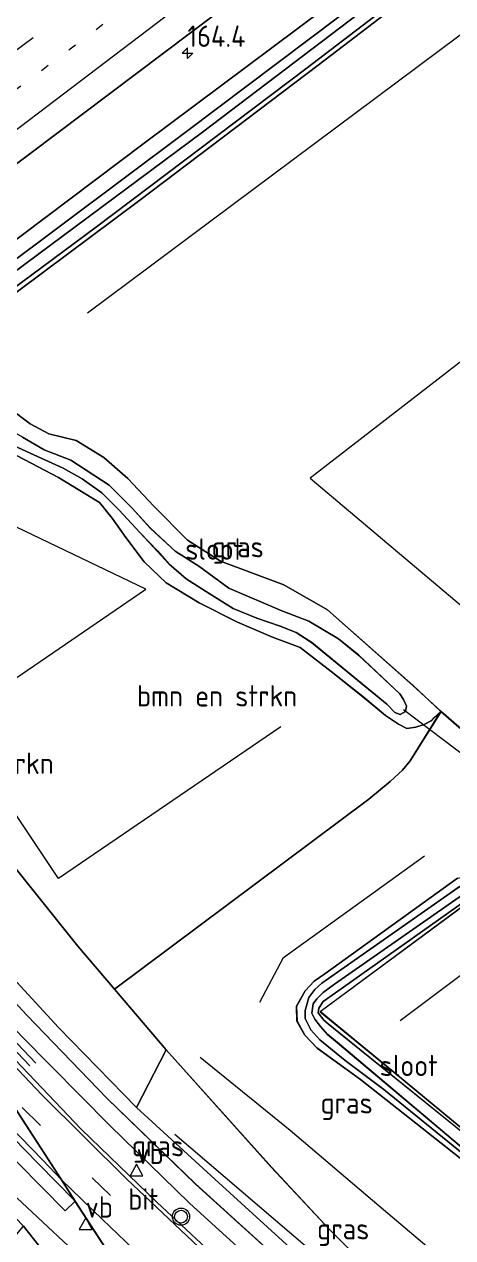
# Model space of a CAD drawing. Extents: x 253736 to 255979, y 477184 to 479215.
# Drawn here: x 255252.1 to 255302.2, y 478150.2 to 478292.1 of the extents above; entities that cross this region are included whole.
import ezdxf
from ezdxf.enums import TextEntityAlignment as Align

# ---------------------------------------------------------------- set-up
doc = ezdxf.new("R2010")
doc.units = 0
doc.linetypes.add('13strp', pattern=[4, 1, -3])
doc.linetypes.add('39strp', pattern=[12, 3, -9])
for name, color, linetype, lineweight in [('af-bs-doorgang', 8, 'Continuous', 18), ('af-bs-rasterhekwerk', 8, 'hekwerk', 18), ('as-bs-kilometr', 8, 'Continuous', 18), ('bp-b5-bomenstruiken', 8, 'Continuous', 18), ('bp-b5-grasland', 8, 'Continuous', 18), ('bp-bs-bomenrij', 8, 'laanbep', 18), ('gr-bs-geleiderail', 8, 'geleiderail', 18), ('gw-bs-insteekwatergang', 8, 'Continuous', 18), ('gw-bs-kruinlijn', 8, 'Continuous', 18), ('gw-bs-teenlijn', 8, 'Continuous', 18), ('mk-bs-13streep 0.45', 8, '13strp', 18), ('mk-bs-39streep 0.15', 8, '39strp', 18), ('mk-bs-streep 0.15', 8, 'Continuous', 18), ('og-b5-grond_ingericht', 8, 'Continuous', 18), ('og-b5-water', 8, 'Continuous', 18), ('og-bs-hoogtelijn', 8, 'Continuous', 18), ('og-bs-hulpgeometrie', 8, 'Continuous', 18), ('og-bs-terreinafscheiding', 8, 'Continuous', 18), ('vh-b5-verh_soort', 8, 'Continuous', 18), ('wh-bs-duiker', 8, 'duiker', 18), ('wh-bs-waterlijn', 8, 'Continuous', 18), ('wm-bs-verkeersbord', 8, 'Continuous', 18), ('wm-bs-verkeerslicht', 8, 'Continuous', 18)]:
    doc.layers.add(name, color=color, linetype=linetype, lineweight=lineweight)
doc.styles.add('rtw_iso', font='isocp.shx')
doc.linetypes.add('duiker', pattern='A,0,-2,[15,RTW.shx,S=1,R=0,X=0,Y=0],-2', length=4)
doc.linetypes.add('geleiderail', pattern='A,2,-1,[175,RTW.shx,S=0.5,R=0,X=0,Y=0],-1', length=4)
doc.linetypes.add('hekwerk', pattern='A,7,-1.5,[1,RTW.shx,S=0.75,R=0,X=0,Y=0],-1.5', length=10)
doc.linetypes.add('laanbep', pattern='A,20,-1,[4,RTW.shx,S=0.75,R=0,X=0,Y=0],-1', length=22)

# ---------------------------------------------------------------- blocks, each defined once
blk = doc.blocks.new('verkeersbord')
for p, q in [((0, 0.75), (-0.75, -0.625)), ((0.75, -0.625), (0, 0.75)), ((-0.75, -0.625), (0.75, -0.625))]:
    blk.add_line(p, q)
blk = doc.blocks.new('dtbattr')
at = {"style": 'rtw_iso'}
blk.add_attdef('TAG', (0.59, 0.87), '', height=2.5, dxfattribs=at)
blk = doc.blocks.new('dtbattr-r')
at = {"style": 'rtw_iso'}
blk.add_attdef('TAG', text='', height=2.5, dxfattribs=at).set_placement((0, 0), align=Align.MIDDLE_CENTER)
blk = doc.blocks.new('RW1 Buren totaal_ACAD_1_FMEBLOCK118')
at = {"layer": 'bp-b5-grasland'}
for points in [[(18.35, -21.47, 24.47), (19.38, -22.51, 24.46), (19.89, -22.95, 24.56), (20.24, -23.67, 24.6), (20.04, -24.27, 24.73), (19.36, -24.4, 24.66), (18.72, -24.16, 24.58), (17.57, -23.28, 24.41), (4.62, -13.06, 24.42), (-12.78, 0.68, 24.37), (-17.86, 4.35, 24.38), (-19.27, 5.86, 24.36), (-20.2, 7.48, 24.36), (-20.24, 9.22, 24.3), (-19.25, 11.03, 24.26), (-18.18, 12.17, 24.25), (-16.95, 13.02, 24.19), (-1.41, 24.21, 24.38), (-0.29, 24.4, 24.36), (0.4, 23.73, 24.34), (0.44, 22.89, 24.37), (0.1, 22.18, 24.42), (-0.56, 21.53, 24.47), (-15.71, 10.8, 24.42), (-17.15, 9.78, 24.41), (-17.65, 9, 24.43), (-17.71, 8.45, 24.43), (-17.07, 7.61, 24.43), (-16.54, 7.17, 24.43), (-15.31, 6.17, 24.44), (2.2, -7.97, 24.52)], [(17.27, -22.11, 23.72), (-0.22, -7.87, 23.72), (-15.45, 4.97, 23.72), (-16.61, 5.93, 23.72), (-17.45, 6.85, 23.72), (-18.12, 7.7, 23.72), (-18.45, 8.43, 23.72), (-18.29, 9.51, 23.72), (-17.87, 10.08, 23.72), (-17.14, 10.85, 23.72), (-15.8, 11.8, 23.72), (-0.84, 22.26, 23.72), (-0.51, 22.56, 23.72), (-0.45, 23, 23.72), (-1.17, 23.24, 23.72), (-2.3, 22.43, 23.72), (-17.28, 11.94, 23.72), (-18.12, 11.17, 23.72), (-18.83, 10.25, 23.72), (-19.24, 8.74, 23.72), (-19.24, 7.81, 23.72), (-18.58, 6.48, 23.72), (-17.53, 5.29, 23.72), (-14.55, 2.9, 23.72), (-10.06, -0.52, 23.72), (1.83, -10.13, 23.72), (17.2, -22.63, 23.72)]]:
    blk.add_polyline3d(points, close=True, dxfattribs=at)
blk = doc.blocks.new('RW1 Buren totaal_ACAD_1_FMEBLOCK131')
at = {"layer": 'bp-b5-grasland'}
for points in [[(-20.44, -24.01, 24.65), (-31.78, -12.79, 24.65), (-38.53, -5.55, 24.76), (-50.89, 8.2, 24.62), (-56.92, 15.29, 24.64), (-27.15, 37.51, 24.51), (-24.65, 39.6, 24.48), (-23.21, 40.9, 24.47), (-22.32, 42, 24.46), (-18.72, 47.76, 24.52), (-14.56, 44.16, 24.42)], [(-15.89, 25.19, 24.54), (-32.86, 12.67, 24.45), (-23.81, 5.24, 24.56), (-8.02, -7.79, 24.44)], [(-33.92, -19.75, 26.95), (-47.45, -7.48, 27.59), (-57.83, 2.56, 28.08), (-67.16, 12.27, 28.55), (-77.39, 23.29, 29), (-97.58, 46.09, 29.96), (-105.94, 58.99, 30.13), (-90.77, 41.01, 29.67), (-72.8, 20.93, 28.84), (-63.47, 10.83, 28.26), (-54.34, 1.47, 27.85), (-45.17, -6.9, 27.44), (-34.18, -16.93, 26.92)], [(-13.17, -3.9, 24.52), (-30.68, 10.24, 24.44), (-31.91, 11.25, 24.43), (-32.44, 11.69, 24.43), (-33.07, 12.53, 24.43), (-33.01, 13.08, 24.43), (-32.52, 13.86, 24.41), (-31.08, 14.88, 24.42), (-15.93, 25.61, 24.47)], [(-16.78, 28.29, 24.38), (-32.32, 17.1, 24.19), (-33.55, 16.25, 24.25), (-34.61, 15.11, 24.26), (-35.61, 13.29, 24.3), (-35.56, 11.56, 24.36), (-34.63, 9.93, 24.36), (-33.22, 8.42, 24.38), (-28.15, 4.76, 24.37), (-10.74, -8.98, 24.42)]]:
    blk.add_polyline3d(points, dxfattribs=at)
blk = doc.blocks.new('RW1 Buren totaal_ACAD_1_FMEBLOCK141')
at = {"layer": 'bp-b5-grasland'}
for points in [[(-12.68, 19.15, 23.93), (-10.28, 18.15, 24.03), (-7.9, 16.36, 24.12), (-5.73, 15.18, 24.19), (-2.52, 14.4, 24.2), (0.7, 12.43, 24.18), (3.53, 9.99, 24.16), (6.56, 6.76, 24.13), (10.49, 2.77, 24.18), (14.37, 0.32, 24.23), (21.77, -2.45, 24.34), (26.87, -5.37, 24.39), (36.88, -14.23, 24.38), (40.15, -17.27, 24.52), (39.33, -17.99, 24.32), (39.06, -18.32, 24.33), (38.2, -18.77, 24.37), (37.21, -19.1, 24.38), (36.14, -19.24, 24.37), (35.17, -18.76, 24.37), (33.67, -17.75, 24.39), (30.99, -15.52, 24.46), (27.32, -12.6, 24.53), (23.66, -9.8, 24.43), (20.43, -8.59, 24.32), (16.34, -6.81, 24.34), (11.87, -4.58, 24.25), (8.01, -2.22, 24.15), (5.42, 0.23, 24.11), (3.29, 3.06, 24.05), (1.69, 5.35, 24.02), (0.22, 7.15, 23.93), (-4.6, 10.09, 23.93), (-11.85, 13.89, 23.93), (-14.95, 14.88, 23.93), (-17.85, 13.98, 24.01), (-20.44, 13.1, 24.01), (-31.93, 10.25, 24.33), (-35.67, 10.53, 24.38), (-37.35, 11.89, 24.46), (-39.05, 13.92, 24.49), (-40.15, 15.86, 24.52), (-39.62, 16.88, 24.52), (-37.89, 18.38, 24.53), (-36.55, 19.22, 24.48), (-34.88, 19.24, 24.45), (-33.96, 18.32, 24.38), (-32.85, 17.04, 24.31), (-31.48, 15.72, 24.22), (-30.53, 15.01, 24.21), (-28.82, 15.04, 24.19), (-26.77, 15.7, 24.2), (-23.86, 16.5, 24.19), (-20.13, 17.74, 24.14), (-15.57, 19.12, 23.95)], [(35.35, -15.22, 22.93), (30.53, -10.7, 22.93), (28.17, -8.78, 22.93), (24.68, -6.71, 22.93), (21.53, -5.48, 22.93), (15.31, -2.84, 22.93), (11.82, -0.28, 22.93), (9.05, 1.48, 22.93), (6.15, 4.15, 22.93), (4.04, 6.5, 22.93), (1.35, 9.19, 22.93), (-3.15, 12.12, 22.93), (-6.26, 13.34, 22.93), (-8.81, 14.81, 22.93), (-11.39, 16.3, 22.93), (-13.73, 17.03, 22.93), (-16.23, 16.88, 22.93), (-22.29, 14.98, 22.93), (-25.88, 13.93, 22.93), (-28.85, 13.07, 22.93), (-30.38, 12.88, 22.93), (-31.95, 13.47, 22.93), (-34.64, 15.63, 22.93), (-35.58, 15.59, 22.93), (-36.36, 15.11, 22.93), (-36.16, 14.16, 22.93), (-34, 12.71, 22.93), (-31.95, 11.89, 22.93), (-28.42, 12.02, 22.93), (-24.35, 13.1, 22.93), (-18.14, 15.11, 22.93), (-16.04, 15.56, 22.93), (-14.47, 15.54, 22.93), (-11.9, 14.75, 22.93), (-4.04, 11.19, 22.93), (-1.81, 9.95, 22.93), (0.49, 8.29, 22.93), (2.49, 6.28, 22.93), (4.91, 3.68, 22.93), (6.97, 1.5, 22.93), (8.3, 0.01, 22.93), (10.34, -1.76, 22.93), (13.03, -3.47, 22.93), (15.84, -5.22, 22.93), (18.61, -6.35, 22.93), (21.33, -7.28, 22.93), (23.22, -8.04, 22.93), (25.02, -9.19, 22.93), (33.81, -16.42, 22.93), (34.77, -17.38, 22.93), (35.39, -17.62, 22.93), (35.99, -17.26, 22.93), (36.11, -16.65, 22.93), (35.77, -15.88, 22.93)]]:
    blk.add_polyline3d(points, close=True, dxfattribs=at)
blk = doc.blocks.new('verkeerslicht')
for radius in [1, 0.75]:
    blk.add_circle((0, 0), radius)
blk = doc.blocks.new('RW1 Buren totaal_ACAD_1_FMEBLOCK894')
at = {"layer": 'vh-b5-verh_soort'}
for points in [[(56.49, -47.75, 26.02), (54.76, -48.99, 26.05), (54.54, -49.15, 26.03), (53.57, -48.34, 26), (44.75, -41.55, 25.91), (36.04, -35.14, 25.98), (35.87, -36.7, 26.04), (35.87, -38.11, 26.06), (41.72, -42.67, 26), (52.38, -50.69, 26.09), (52.1, -50.89, 26.1), (49.8, -52.53, 26.16), (47.47, -54.19, 26.08), (46.78, -54.68, 26.05), (43.94, -52.12, 25.99), (33.2, -43.57, 26.03), (23.39, -36.07, 26.25), (22.24, -35.08, 26.33), (21.07, -34.67, 26.33), (19.8, -34.45, 26.33), (18.57, -34.57, 26.28), (17.68, -35.24, 26.26), (21.88, -38.75, 26.15), (26.63, -42.56, 25.98), (37.07, -50.42, 25.91), (43.62, -55.24, 26.07), (44.79, -56.11, 26.09), (44.62, -56.23, 26.11), (43.07, -57.33, 26.05), (42.41, -56.83, 26.01), (38.1, -53.59, 25.93), (29.96, -47.75, 25.9), (24.11, -43.18, 25.95), (18.37, -38.75, 26.06), (15.4, -36.16, 26.29), (14.28, -36.39, 26.25), (12.69, -37.17, 26.2), (7.01, -40.56, 25.98), (5.21, -37.78, 26.1), (8.29, -36.02, 26.2), (9.76, -34.8, 26.3), (10.67, -33.72, 26.37), (11.02, -33.16, 26.4), (11.17, -32.75, 26.4), (11.03, -32.45, 26.4), (10.46, -31.96, 26.4), (0.52, -23.31, 26.83), (-8.63, -15.33, 27.22), (-10.46, -13.63, 27.45), (-20.43, 1.73, 28.12), (-22.05, 4.23, 28.31), (-29.55, 15.8, 28.85), (-37.5, 28.05, 29.25), (-39, 30.36, 29.25), (-19.74, 10.17, 28.26), (-10.86, 1.59, 27.87), (0.54, -8.99, 27.37), (10.02, -17.33, 26.92), (21.07, -26.41, 26.51), (29.8, -33.33, 26.25), (30.53, -33.11, 26.21), (31.47, -32.51, 26.17), (32.35, -32.01, 26.11), (26.65, -27.63, 26.18), (16.93, -19.68, 26.55), (3.72, -8.27, 27.14), (-7.05, 1.5, 27.64), (-16.39, 10.59, 28.06), (-26.7, 21.06, 28.52), (-37.32, 32.61, 29.02), (-49.04, 45.84, 29.61), (-56.49, 57.33, 29.96), (-36.31, 34.52, 29), (-26.08, 23.5, 28.55), (-16.75, 13.8, 28.08), (-6.36, 3.76, 27.59), (7.16, -8.52, 26.95), (20.18, -19.7, 26.39), (34.16, -30.53, 25.92), (35.09, -29.93, 25.91), (36.7, -28.11, 25.8), (37.85, -26.47, 25.67), (39.01, -24.35, 25.57), (39.87, -22.3, 25.51), (40.06, -20.49, 25.48), (39.95, -18.98, 25.4), (39.71, -17.62, 25.32), (39.26, -16.45, 25.29), (38.75, -15.18, 25.25), (37.75, -13.57, 25.24), (36.89, -12.82, 25.19), (35.13, -11.43, 25.12), (31.04, -7.83, 24.99), (33.04, -5.46, 24.92), (36.41, -8.12, 25.02), (38.79, -10.29, 25.15), (40.64, -12.59, 25.22), (41.59, -13.45, 25.22), (42.93, -14.2, 25.18), (43.66, -14.3, 25.16), (44.68, -14.15, 25.09), (46.23, -13.84, 25.01), (47.41, -13.68, 24.97), (47.61, -13.6, 24.94), (50.41, -18.82, 24.94), (46.91, -20.74, 25.23), (44.55, -21.82, 25.46), (43.79, -22.36, 25.52), (43.33, -23.31, 25.55), (42.58, -25.53, 25.6), (41.18, -27.94, 25.71), (38.94, -30.78, 25.84), (37.47, -33.17, 25.9), (52.16, -44.42, 25.92)], [(-15.05, -6.16, 27.67), (-14.41, -7.33, 27.61), (-4.24, -16.56, 27.1), (6.81, -26.2, 26.65), (12.19, -30.79, 26.53), (12.4, -30.05, 26.54), (12.33, -29.17, 26.57), (12.2, -28.18, 26.58), (11.7, -27.24, 26.62), (11.28, -26.51, 26.66), (10.57, -25.76, 26.69), (2.4, -18.76, 27.08), (-8.33, -9.51, 27.55), (-12.62, -5.49, 27.76), (-13.13, -5.17, 27.75), (-13.65, -5.17, 27.74), (-14.17, -5.33, 27.72), (-14.7, -5.73, 27.67)]]:
    blk.add_polyline3d(points, close=True, dxfattribs=at)
blk = doc.blocks.new('hecto')
for p, q in [((0, 0.625), (-0.625, 0)), ((0, -0.625), (0, 0.625)), ((-0.625, 0), (0.625, 0)), ((0.625, 0), (0, -0.625))]:
    blk.add_line(p, q)
blk = doc.blocks.new('Deel_d28hz')
at = {"layer": 'af-bs-doorgang'}
blk.add_polyline3d([(255305.02, 478208.155, 24.417), (255300.861, 478211.753, 24.516)], dxfattribs=at)
at = {"layer": 'af-bs-rasterhekwerk'}
for points in [[(255281.05, 478158.439, 24.756), (255268.693, 478172.187, 24.624), (255262.661, 478179.285, 24.636), (255258.377, 478184.326, 24.666), (255248.671, 478196.411, 24.624), (255219.394, 478233.142, 24.366), (255217.451, 478235.58, 24.366), (255222.642, 478239.619, 24.399), (255218.589, 478244.693, 24.507), (255225.965, 478250.556, 24.489), (255230.062, 478244.911, 24.159), (255242.891, 478254.583, 24.216), (255245.751, 478256.739, 24.21), (255265.639, 478271.531, 24.225), (255286.485, 478287.328, 24.264), (255330.862, 478321.24, 24.465)], [(255327.534, 478142.622, 24.651), (255321.308, 478147.882, 24.465), (255311.557, 478156.2, 24.438), (255295.769, 478169.231, 24.561), (255286.718, 478176.666, 24.447), (255303.689, 478189.177, 24.543), (255312.315, 478194.965, 24.414), (255326.225, 478181.721, 24.33), (255331.875, 478176.738, 24.393), (255335.244, 478174.323, 24.396), (255338, 478172.974, 24.393), (255340.574, 478172.135, 24.402), (255351.68, 478169.573, 24.393), (255363.805, 478165.628, 24.441), (255366.765, 478165.113, 24.471), (255370.782, 478164.975, 24.504), (255375.489, 478165.442, 24.537), (255387.972, 478167.077, 24.594), (255418.728, 478171.742, 24.495), (255424.773, 478172.748, 24.495)]]:
    blk.add_polyline3d(points, dxfattribs=at)
at = {"layer": 'bp-b5-bomenstruiken'}
blk.add_polyline3d([(255248.856, 478242.915, 23.931), (255256.104, 478239.118, 23.934), (255260.924, 478236.181, 23.931), (255262.399, 478234.377, 24.021), (255263.995, 478232.085, 24.045), (255266.129, 478229.255, 24.111), (255268.721, 478226.806, 24.153), (255272.579, 478224.448, 24.249), (255277.047, 478222.215, 24.345), (255281.141, 478220.432, 24.318), (255284.365, 478219.225, 24.435), (255288.026, 478216.423, 24.534), (255291.692, 478213.51, 24.459), (255294.38, 478211.276, 24.393), (255295.876, 478210.262, 24.369), (255296.844, 478209.789, 24.366), (255297.917, 478209.93, 24.375), (255298.909, 478210.254, 24.366), (255299.77, 478210.71, 24.333), (255300.033, 478211.034, 24.324), (255300.861, 478211.753, 24.516), (255297.262, 478205.991, 24.459), (255296.367, 478204.892, 24.465), (255294.929, 478203.588, 24.48), (255292.432, 478201.498, 24.513), (255262.661, 478179.285, 24.636), (255258.377, 478184.326, 24.666), (255248.671, 478196.411, 24.624)], dxfattribs=at)
blk.add_polyline3d([(255219.394, 478233.142, 24.366), (255248.671, 478196.411, 24.624), (255258.377, 478184.326, 24.666), (255262.661, 478179.285, 24.636), (255268.693, 478172.187, 24.624), (255265.238, 478165.461, 27.846), (255256.105, 478174.826, 28.263), (255246.779, 478184.918, 28.842), (255228.805, 478205.004, 29.67), (255213.635, 478222.981, 30.129), (255204.888, 478236.463, 24.38), (255206.309, 478236.691, 24.378), (255209.113, 478236.844, 24.378), (255211.98, 478236.363, 24.378), (255214.439, 478235.658, 24.378), (255216.944, 478234.613, 24.378)], close=True, dxfattribs=at)
at = {"layer": 'bp-b5-grasland'}
for points in [[(255290.143, 478296.18, 24.435), (255266.117, 478278.215, 24.402), (255245.872, 478262.978, 24.372), (255232.27, 478252.381, 24.258), (255231.534, 478251.457, 24.285), (255230.625, 478250.383, 24.321), (255230.643, 478249.535, 24.351), (255231.367, 478248.914, 24.339), (255232.779, 478248.285, 24.249), (255233.901, 478248.658, 24.213), (255260.566, 478268.411, 24.228), (255285.038, 478286.919, 24.252), (255314.225, 478309.195, 24.363)], [(255330.862, 478321.24, 24.465), (255286.485, 478287.328, 24.264), (255265.639, 478271.531, 24.225), (255245.751, 478256.739, 24.21), (255242.891, 478254.583, 24.216), (255230.062, 478244.911, 24.159), (255225.965, 478250.556, 24.489), (255218.589, 478244.693, 24.507), (255222.642, 478239.619, 24.399), (255217.451, 478235.58, 24.366), (255219.394, 478233.142, 24.366), (255216.944, 478234.613, 24.378), (255214.439, 478235.658, 24.378), (255211.98, 478236.363, 24.378), (255209.113, 478236.844, 24.378), (255206.309, 478236.691, 24.378), (255204.888, 478236.463, 24.38), (255204.617, 478236.881, 24.467), (255235.034, 478261.255, 24.599), (255234.059, 478262.448, 24.776), (255249.599, 478274.591, 24.824), (255271.547, 478291.128, 24.89), (255286.296, 478302.205, 24.887)], [(255296.016, 478298.364, 23.394), (255271.067, 478279.563, 23.313), (255249.188, 478263.195, 23.292), (255233.418, 478251.354, 23.208), (255232.402, 478250.532, 23.208), (255231.857, 478250.054, 23.208), (255231.864, 478249.622, 23.208), (255232.679, 478249.667, 23.208), (255234.317, 478250.795, 23.208), (255272.972, 478279.505, 23.208), (255308.394, 478306.435, 23.271)], [(255314.225, 478309.195, 24.363), (255285.038, 478286.919, 24.252), (255260.566, 478268.411, 24.228), (255233.901, 478248.658, 24.213), (255232.779, 478248.285, 24.249), (255231.367, 478248.914, 24.339), (255230.643, 478249.535, 24.351), (255230.625, 478250.383, 24.321), (255231.534, 478251.457, 24.285), (255232.27, 478252.381, 24.258), (255245.872, 478262.978, 24.372), (255266.117, 478278.215, 24.402), (255290.143, 478296.18, 24.435)], [(255304.861, 478130.458, 26.124), (255296.147, 478137.375, 26.478), (255285.395, 478147.061, 26.922), (255274.406, 478157.088, 27.441), (255265.238, 478165.461, 27.846), (255268.693, 478172.187, 24.624), (255281.05, 478158.439, 24.756), (255287.803, 478151.204, 24.651), (255299.142, 478139.982, 24.645), (255308.611, 478131.663, 24.792)]]:
    blk.add_polyline3d(points, dxfattribs=at)
for points in [[(255258.069, 478154.49, 28.124), (255256.882, 478153.389, 28.064), (255243.073, 478167.312, 28.709), (255242.484, 478166.813, 28.691), (255237.228, 478172.383, 28.937), (255229.644, 478180.737, 29.258), (255220.933, 478190.703, 29.582), (255209.331, 478204.146, 30.125), (255201.963, 478212.612, 30.293), (255200.741, 478214.23, 30.29), (255199.673, 478216.486, 30.365), (255199.012, 478217.644, 30.365), (255198.268, 478218.577, 30.482), (255199.12, 478219.301, 30.491), (255214.638, 478201.806, 30.098), (255233.358, 478180.603, 29.327), (255240.006, 478173.24, 29.054), (255246.452, 478166.371, 28.718), (255253.741, 478158.902, 28.388)], [(255197.783, 478214.656, 30.332), (255198.514, 478213.242, 30.257), (255200.635, 478210.679, 30.224), (255213.901, 478195.722, 29.855), (255228.041, 478179.639, 29.153), (255238.081, 478168.448, 28.841), (255250.03, 478156.009, 28.253), (255258.507, 478148.098, 27.908), (255251.723, 478141.019, 26.807), (255244.623, 478132.965, 25.741), (255244.569, 478133.014, 25.76), (255243.624, 478133.801, 25.775), (255255.091, 478147.692, 27.812), (255252.035, 478151.586, 28.049), (255242.695, 478161.256, 28.472), (255234.359, 478170.366, 28.814), (255226.157, 478179.217, 29.192), (255220.097, 478186.115, 29.444), (255210.229, 478197.293, 29.894), (255199.587, 478208.799, 30.023), (255194.598, 478213.781, 29.999), (255194.457, 478215.573, 30.014), (255195.28, 478216.36, 30.122), (255197.211, 478214.105, 30.197)], [(255239.497, 478183.117, 29.246), (255229.458, 478198.591, 29.611), (255241.173, 478185.369, 29.019), (255251.799, 478173.815, 28.518), (255262.108, 478163.344, 28.056), (255271.451, 478154.259, 27.636), (255282.217, 478144.489, 27.135), (255295.426, 478133.073, 26.547), (255305.147, 478125.122, 26.181), (255310.849, 478120.746, 26.115), (255309.964, 478120.244, 26.166), (255309.023, 478119.643, 26.208), (255308.293, 478119.425, 26.25), (255299.57, 478126.342, 26.514), (255288.513, 478135.429, 26.919), (255279.042, 478143.765, 27.366), (255267.635, 478154.343, 27.873), (255258.754, 478162.927, 28.263)], [(255243.624, 478133.801, 25.775), (255241.667, 478135.43, 25.097), (255244.282, 478138.844, 25.091), (255246.921, 478142.46, 25.343), (255247.952, 478144.551, 25.46), (255248.134, 478145.448, 25.463), (255248.075, 478145.953, 25.463), (255247.724, 478146.527, 25.427), (255252.035, 478151.586, 28.049), (255255.091, 478147.692, 27.812)]]:
    blk.add_polyline3d(points, close=True, dxfattribs=at)
at = {"layer": 'bp-bs-bomenrij'}
for points in [[(255279.658, 478177.783, 24.327), (255282.419, 478182.995, 24.243), (255298.94, 478194.899, 24.45)], [(255313.979, 478134.927, 25.029), (255305.039, 478144.243, 24.9), (255293.641, 478153.935, 24.594), (255283.201, 478162.75, 24.525), (255272.678, 478171.32, 24.54)], [(255269.727, 478162.356, 27.267), (255306.936, 478130.587, 25.365), (255312.487, 478127.041, 25.674)]]:
    blk.add_polyline3d(points, dxfattribs=at)
at = {"layer": 'gr-bs-geleiderail'}
for points in [[(255234.69, 478190.85, 30.225), (255241.124, 478183.678, 29.823), (255246.896, 478177.498, 29.268), (255253.471, 478170.656, 28.575)], [(255236.869, 478187.387, 30.144), (255241.229, 478182.535, 29.808), (255247.698, 478175.617, 29.175), (255252.776, 478170.312, 28.569)]]:
    blk.add_polyline3d(points, dxfattribs=at)
at = {"layer": 'gw-bs-insteekwatergang'}
for points in [[(255290.143, 478296.18, 24.435), (255266.117, 478278.215, 24.402), (255245.872, 478262.978, 24.372), (255232.27, 478252.381, 24.258), (255231.534, 478251.457, 24.285), (255230.625, 478250.383, 24.321), (255230.643, 478249.535, 24.351), (255231.367, 478248.914, 24.339), (255232.779, 478248.285, 24.249), (255233.901, 478248.658, 24.213), (255260.566, 478268.411, 24.228), (255285.038, 478286.919, 24.252), (255314.225, 478309.195, 24.363)], [(255300.861, 478211.753, 24.516), (255297.582, 478214.799, 24.384), (255287.58, 478223.66, 24.387), (255282.478, 478226.573, 24.336), (255275.081, 478229.345, 24.225), (255271.195, 478231.8, 24.18), (255267.262, 478235.782, 24.129), (255264.24, 478239.019, 24.162), (255261.402, 478241.459, 24.183), (255258.185, 478243.43, 24.198), (255254.973, 478244.21, 24.186), (255252.802, 478245.387, 24.12), (255250.425, 478247.179, 24.027)], [(255248.856, 478242.915, 23.931), (255256.104, 478239.118, 23.934), (255260.924, 478236.181, 23.931), (255262.399, 478234.377, 24.021), (255263.995, 478232.085, 24.045), (255266.129, 478229.255, 24.111), (255268.721, 478226.806, 24.153), (255272.579, 478224.448, 24.249), (255277.047, 478222.215, 24.345), (255281.141, 478220.432, 24.318), (255284.365, 478219.225, 24.435), (255288.026, 478216.423, 24.534), (255291.692, 478213.51, 24.459), (255294.38, 478211.276, 24.393), (255295.876, 478210.262, 24.369), (255296.844, 478209.789, 24.366), (255297.917, 478209.93, 24.375), (255298.909, 478210.254, 24.366), (255299.77, 478210.71, 24.333), (255300.033, 478211.034, 24.324), (255300.861, 478211.753, 24.516)], [(255306.408, 478160.096, 24.525), (255288.897, 478174.235, 24.441), (255287.67, 478175.239, 24.432), (255287.138, 478175.678, 24.429), (255286.504, 478176.52, 24.432), (255286.564, 478177.073, 24.435), (255287.059, 478177.85, 24.414), (255288.501, 478178.871, 24.417), (255303.648, 478189.601, 24.471)], [(255302.801, 478192.282, 24.378), (255287.258, 478181.091, 24.195), (255286.031, 478180.239, 24.252), (255284.965, 478179.097, 24.258), (255283.967, 478177.286, 24.297), (255284.016, 478175.547, 24.357), (255284.944, 478173.925, 24.357), (255286.355, 478172.415, 24.375), (255291.429, 478168.754, 24.369), (255308.837, 478155.007, 24.42)]]:
    blk.add_polyline3d(points, dxfattribs=at)
at = {"layer": 'gw-bs-kruinlijn'}
for points in [[(255265.238, 478165.461, 27.846), (255274.406, 478157.088, 27.441), (255285.395, 478147.061, 26.922), (255296.147, 478137.375, 26.478), (255304.861, 478130.458, 26.124), (255309.051, 478127.444, 26.025), (255310.044, 478126.879, 25.944), (255311.309, 478126.406, 25.929), (255312.533, 478126.363, 25.818), (255313.608, 478126.736, 25.77), (255315.051, 478127.883, 25.683), (255315.966, 478129.253, 25.539), (255316.523, 478131.464, 25.485), (255316.476, 478133.263, 25.422), (255316.359, 478133.694, 25.398), (255315.745, 478135.549, 25.284), (255314.727, 478137.241, 25.197), (255314.257, 478137.918, 25.152)], [(255243.624, 478133.801, 25.775), (255255.091, 478147.692, 27.812), (255252.035, 478151.586, 28.049)]]:
    blk.add_polyline3d(points, dxfattribs=at)
at = {"layer": 'gw-bs-teenlijn'}
blk.add_polyline3d([(255314.257, 478137.918, 25.152), (255314.23, 478136.935, 25.122), (255314.48, 478134.371, 25.074), (255314.194, 478131.976, 25.047), (255313.799, 478130.752, 25.044), (255313.228, 478130.007, 25.02), (255312.545, 478129.55, 24.975), (255311.735, 478129.433, 24.975), (255310.467, 478130.129, 24.951), (255308.611, 478131.663, 24.792), (255299.142, 478139.982, 24.645), (255287.803, 478151.204, 24.651), (255281.05, 478158.439, 24.756)], dxfattribs=at)
at = {"layer": 'mk-bs-13streep 0.45'}
blk.add_polyline3d([(255247.692, 478281.938, 24.999), (255267.446, 478296.682, 25.024), (255289.449, 478313.324, 25.074), (255311.338, 478330.144, 25.123), (255332.29, 478346.531, 25.164), (255353.916, 478363.688, 25.21), (255373.09, 478379.099, 25.255), (255391.408, 478394.036, 25.306), (255411.977, 478410.942, 25.362), (255436.945, 478431.716, 25.405), (255455.015, 478447.008, 25.456), (255475.209, 478464.303, 25.517), (255490.822, 478477.89, 25.561)], dxfattribs=at)
at = {"layer": 'mk-bs-39streep 0.15'}
for points in [[(255487.938, 478480.141, 25.622), (255477.276, 478470.86, 25.588), (255457.752, 478454.048, 25.535), (255437.732, 478437.061, 25.487), (255418.866, 478421.342, 25.46), (255398.889, 478404.812, 25.418), (255380.168, 478389.527, 25.35), (255360.266, 478373.364, 25.289), (255341.709, 478358.579, 25.251), (255322.955, 478343.746, 25.206), (255303.686, 478328.778, 25.168), (255284.581, 478314.068, 25.126), (255262.773, 478297.679, 25.103), (255241.785, 478282.044, 25.057), (255226.958, 478271.138, 25.019)], [(255248.943, 478168.557, 28.849), (255251.878, 478165.472, 28.614), (255260.033, 478157.238, 28.197), (255268.531, 478149.159, 27.834), (255277.172, 478141.361, 27.42), (255286.356, 478133.329, 27.021), (255295.321, 478125.842, 26.637), (255304.377, 478118.581, 26.352), (255311.281, 478113.317, 26.148)]]:
    blk.add_polyline3d(points, dxfattribs=at)
at = {"layer": 'mk-bs-streep 0.15'}
for points in [[(255490.267, 478476.667, 25.546), (255476.075, 478463.411, 25.498), (255456.515, 478445.145, 25.407), (255439.01, 478428.795, 25.348), (255438.312, 478428.161, 25.348), (255437.773, 478427.667, 25.337), (255414.053, 478407.941, 25.284), (255393.621, 478391.172, 25.233), (255375.375, 478376.311, 25.185), (255356.232, 478360.933, 25.152), (255334.622, 478343.735, 25.095), (255313.549, 478327.276, 25.052), (255291.236, 478310.079, 24.991), (255269.509, 478293.686, 24.955), (255247.726, 478277.167, 24.912), (255232.044, 478264.915, 24.846)], [(255198.491, 478221.423, 30.548), (255218.68, 478198.079, 29.996), (255235.662, 478178.973, 29.297), (255246.257, 478167.511, 28.829), (255254.264, 478159.288, 28.406), (255256.451, 478156.984, 28.313)], [(255330.597, 478101.866, 26.101), (255325.985, 478105.364, 26.013), (255316.274, 478112.804, 26.076), (255304.85, 478121.6, 26.391), (255293.516, 478130.694, 26.757), (255284.124, 478138.748, 27.15), (255273.939, 478147.818, 27.606), (255264.089, 478157.096, 28.059), (255254.173, 478166.947, 28.515), (255240.994, 478180.81, 29.255)], [(255256.451, 478156.984, 28.313), (255261.266, 478152.368, 28.026), (255264.855, 478148.926, 27.852), (255271.385, 478142.917, 27.534), (255278.567, 478136.6, 27.228), (255286.205, 478130.134, 26.874), (255293.498, 478123.953, 26.598), (255300.233, 478118.526, 26.373), (255308.326, 478112.158, 26.142), (255313.732, 478107.989, 26.055), (255319.931, 478103.196, 26.028), (255322.735, 478101.059, 26.04), (255325.969, 478098.565, 26.083)]]:
    blk.add_polyline3d(points, dxfattribs=at)
at = {"layer": 'og-b5-grond_ingericht'}
for points in [[(255305.02, 478208.155, 24.417), (255300.861, 478211.753, 24.516), (255297.582, 478214.799, 24.384), (255287.58, 478223.66, 24.387), (255282.478, 478226.573, 24.336), (255275.081, 478229.345, 24.225), (255271.195, 478231.8, 24.18), (255267.262, 478235.782, 24.129), (255264.24, 478239.019, 24.162), (255261.402, 478241.459, 24.183), (255258.185, 478243.43, 24.198), (255254.973, 478244.21, 24.186), (255252.802, 478245.387, 24.12), (255250.425, 478247.179, 24.027), (255248.022, 478248.18, 23.928), (255242.891, 478254.583, 24.216), (255245.751, 478256.739, 24.21), (255265.639, 478271.531, 24.225), (255286.485, 478287.328, 24.264), (255330.862, 478321.24, 24.465)], [(255311.557, 478156.2, 24.438), (255295.769, 478169.231, 24.561), (255286.718, 478176.666, 24.447), (255303.689, 478189.177, 24.543)]]:
    blk.add_polyline3d(points, dxfattribs=at)
at = {"layer": 'og-b5-water'}
for points in [[(255308.394, 478306.435, 23.271), (255272.972, 478279.505, 23.208), (255234.317, 478250.795, 23.208), (255232.679, 478249.667, 23.208), (255231.864, 478249.622, 23.208), (255231.857, 478250.054, 23.208), (255232.402, 478250.532, 23.208), (255233.418, 478251.354, 23.208), (255249.188, 478263.195, 23.292), (255271.067, 478279.563, 23.313), (255296.016, 478298.364, 23.394)], [(255251.895, 478243.833, 22.926), (255254.45, 478242.369, 22.926), (255257.56, 478241.142, 22.926), (255262.053, 478238.218, 22.926), (255264.744, 478235.526, 22.926), (255266.861, 478233.175, 22.926), (255269.761, 478230.508, 22.926), (255272.523, 478228.75, 22.926), (255276.021, 478226.19, 22.926), (255282.237, 478223.547, 22.926), (255285.386, 478222.321, 22.926), (255288.877, 478220.243, 22.926), (255291.241, 478218.325, 22.926), (255296.053, 478213.807, 22.926), (255296.481, 478213.144, 22.926), (255296.819, 478212.372, 22.926), (255296.693, 478211.768, 22.926), (255296.094, 478211.411, 22.926), (255295.473, 478211.645, 22.926), (255294.519, 478212.606, 22.926), (255285.729, 478219.841, 22.926), (255283.922, 478220.987, 22.926), (255282.039, 478221.747, 22.926), (255279.318, 478222.676, 22.926), (255276.543, 478223.802, 22.926), (255273.74, 478225.561, 22.926), (255271.046, 478227.268, 22.926), (255269.006, 478229.033, 22.926), (255267.673, 478230.524, 22.926), (255265.619, 478232.703, 22.926), (255263.197, 478235.311, 22.926), (255261.193, 478237.314, 22.926), (255258.899, 478238.977, 22.926), (255256.669, 478240.217, 22.926), (255248.81, 478243.773, 22.926)], [(255306.039, 478157.941, 23.718), (255294.157, 478167.547, 23.718), (255289.665, 478170.971, 23.718), (255286.679, 478173.364, 23.718), (255285.636, 478174.548, 23.718), (255284.971, 478175.877, 23.718), (255284.968, 478176.813, 23.718), (255285.387, 478178.315, 23.718), (255286.096, 478179.239, 23.718), (255286.928, 478180.006, 23.718), (255301.914, 478190.5, 23.718), (255303.046, 478191.306, 23.718)], [(255303.37, 478190.333, 23.718), (255288.408, 478179.872, 23.718), (255287.068, 478178.92, 23.718), (255286.34, 478178.149, 23.718), (255285.92, 478177.578, 23.718), (255285.764, 478176.499, 23.718), (255286.089, 478175.773, 23.718), (255286.76, 478174.919, 23.718), (255287.6, 478173.996, 23.718), (255288.758, 478173.035, 23.718), (255303.995, 478160.199, 23.718)]]:
    blk.add_polyline3d(points, dxfattribs=at)
at = {"layer": 'og-bs-hoogtelijn'}
for points in [[(255259.501, 478258.357, 24.105), (255305.413, 478292.59, 24.42), (255367.095, 478338.123, 24.813), (255424.566, 478384.027, 25.23), (255477.522, 478426.046, 25.185), (255501.972, 478446.287, 25.317), (255524.452, 478413.323, 25.293), (255472.763, 478377.045, 25.185), (255423.088, 478339.658, 25.173), (255371.82, 478302.645, 24.756), (255322.562, 478267.658, 24.468), (255285.551, 478239.041, 24.249), (255308.95, 478219.303, 24.456), (255362.855, 478256.151, 24.861), (255420.109, 478295.195, 25.311), (255482.567, 478337.79, 25.314), (255543.242, 478379.167, 25.314)], [(255282.127, 478209.982, 24.495), (255256.102, 478192.235, 24.564), (255243.775, 478210.668, 24.489), (255266.331, 478226.047, 24.075), (255242.613, 478237.41, 24.09), (255232.203, 478230.311, 24.225)], [(255398.009, 478161.448, 24.729), (255350.294, 478131.493, 24.585), (255323.057, 478150.639, 24.396), (255340.689, 478163.218, 24.396), (255311.722, 478187.329, 24.423), (255296.063, 478175.6, 24.318)]]:
    blk.add_polyline3d(points, dxfattribs=at)
at = {"layer": 'og-bs-hulpgeometrie'}
blk.add_polyline3d([(255268.039, 478139.122, 27.446), (255258.069, 478154.49, 28.124), (255256.451, 478156.984, 28.313), (255248.943, 478168.557, 28.849), (255240.994, 478180.81, 29.255), (255239.497, 478183.117, 29.246), (255229.458, 478198.591, 29.611), (255222.002, 478210.084, 29.963), (255213.635, 478222.981, 30.129), (255204.888, 478236.463, 24.38)], dxfattribs=at)
at = {"layer": 'og-bs-terreinafscheiding'}
for points in [[(255492.276, 478473.669, 25.46), (255481.483, 478463.517, 25.427), (255464.085, 478447.09, 25.34), (255451.743, 478435.61, 25.275), (255443.361, 478428.006, 25.262), (255425.72, 478413.173, 25.205), (255405.731, 478396.707, 25.169), (255388.673, 478382.675, 25.138), (255370.908, 478368.394, 25.071), (255356.571, 478356.908, 25.038), (255350.959, 478352.49, 25.019), (255350.19, 478351.885, 25.016), (255328.403, 478334.733, 24.942), (255300.116, 478312.76, 24.917), (255288.311, 478303.744, 24.891), (255286.296, 478302.205, 24.887), (255271.547, 478291.128, 24.89), (255249.599, 478274.591, 24.824), (255234.059, 478262.448, 24.776)], [(255213.635, 478222.981, 30.129), (255228.805, 478205.004, 29.67), (255246.779, 478184.918, 28.842), (255256.105, 478174.826, 28.263), (255265.238, 478165.461, 27.846), (255268.693, 478172.187, 24.624)], [(255199.12, 478219.301, 30.491), (255214.638, 478201.806, 30.098), (255233.358, 478180.603, 29.327), (255240.006, 478173.24, 29.054), (255246.452, 478166.371, 28.718), (255253.741, 478158.902, 28.388), (255258.069, 478154.49, 28.124)], [(255258.069, 478154.49, 28.124), (255256.882, 478153.389, 28.064), (255243.073, 478167.312, 28.709), (255242.484, 478166.813, 28.691), (255237.228, 478172.383, 28.937), (255229.644, 478180.737, 29.258), (255220.933, 478190.703, 29.582), (255209.331, 478204.146, 30.125), (255201.963, 478212.612, 30.293), (255200.741, 478214.23, 30.29), (255199.673, 478216.486, 30.365), (255199.012, 478217.644, 30.365), (255198.268, 478218.577, 30.482)], [(255197.783, 478214.656, 30.332), (255198.514, 478213.242, 30.257), (255200.635, 478210.679, 30.224), (255213.901, 478195.722, 29.855), (255228.041, 478179.639, 29.153), (255238.081, 478168.448, 28.841), (255250.03, 478156.009, 28.253), (255258.507, 478148.098, 27.908), (255251.723, 478141.019, 26.807), (255244.623, 478132.965, 25.741)], [(255262.661, 478179.285, 24.636), (255292.432, 478201.498, 24.513), (255294.929, 478203.588, 24.48), (255296.367, 478204.892, 24.465), (255297.262, 478205.991, 24.459), (255300.861, 478211.753, 24.516)], [(255222.002, 478210.084, 29.963), (255242.185, 478187.278, 29.001), (255252.414, 478176.259, 28.554), (255261.749, 478166.554, 28.083), (255272.133, 478156.515, 27.588), (255285.656, 478144.239, 26.949), (255298.681, 478133.06, 26.394), (255312.653, 478122.221, 25.92)], [(255229.458, 478198.591, 29.611), (255241.173, 478185.369, 29.019), (255251.799, 478173.815, 28.518), (255262.108, 478163.344, 28.056), (255271.451, 478154.259, 27.636), (255282.217, 478144.489, 27.135), (255295.426, 478133.073, 26.547), (255305.147, 478125.122, 26.181), (255310.849, 478120.746, 26.115), (255309.964, 478120.244, 26.166), (255309.023, 478119.643, 26.208), (255308.293, 478119.425, 26.25), (255299.57, 478126.342, 26.514), (255288.513, 478135.429, 26.919), (255279.042, 478143.765, 27.366), (255267.635, 478154.343, 27.873), (255258.754, 478162.927, 28.263), (255239.497, 478183.117, 29.246)]]:
    blk.add_polyline3d(points, dxfattribs=at)
at = {"layer": 'vh-b5-verh_soort'}
for points in [[(255286.296, 478302.205, 24.887), (255271.547, 478291.128, 24.89), (255249.599, 478274.591, 24.824), (255234.059, 478262.448, 24.776), (255232.044, 478264.915, 24.846), (255229.746, 478267.727, 24.93), (255229.151, 478268.455, 24.941), (255226.958, 478271.138, 25.019), (255224.761, 478273.828, 25.1), (255224.296, 478274.397, 25.109), (255239.193, 478285.337, 25.168), (255259.737, 478300.648, 25.176)], [(255258.507, 478148.098, 27.908), (255250.03, 478156.009, 28.253), (255238.081, 478168.448, 28.841), (255228.041, 478179.639, 29.153), (255213.901, 478195.722, 29.855), (255200.635, 478210.679, 30.224), (255198.514, 478213.242, 30.257), (255197.783, 478214.656, 30.332), (255194.481, 478218.537, 30.398), (255196.835, 478220.23, 30.516), (255198.268, 478218.577, 30.482), (255199.012, 478217.644, 30.365), (255199.673, 478216.486, 30.365), (255200.741, 478214.23, 30.29), (255201.963, 478212.612, 30.293), (255209.331, 478204.146, 30.125), (255220.933, 478190.703, 29.582), (255229.644, 478180.737, 29.258), (255237.228, 478172.383, 28.937), (255242.484, 478166.813, 28.691), (255243.073, 478167.312, 28.709), (255256.882, 478153.389, 28.064), (255258.069, 478154.49, 28.124), (255268.039, 478139.122, 27.446)]]:
    blk.add_polyline3d(points, dxfattribs=at)
blk.add_polyline3d([(255205.19, 478223.614, 30.5), (255215.469, 478210.983, 30.284), (255228.664, 478195.433, 29.795), (255239.497, 478183.117, 29.246), (255240.994, 478180.81, 29.255), (255248.943, 478168.557, 28.849), (255256.451, 478156.984, 28.313), (255258.069, 478154.49, 28.124), (255253.741, 478158.902, 28.388), (255246.452, 478166.371, 28.718), (255240.006, 478173.24, 29.054), (255233.358, 478180.603, 29.327), (255214.638, 478201.806, 30.098), (255199.12, 478219.301, 30.491), (255197.769, 478220.903, 30.554), (255198.491, 478221.423, 30.548), (255200.5, 478222.868, 30.601), (255200.669, 478222.99, 30.616), (255202.826, 478224.542, 30.553), (255203.77, 478225.221, 30.5)], close=True, dxfattribs=at)
at = {"layer": 'wh-bs-duiker'}
blk.add_polyline3d([(255304.312, 478206.014, 23.712), (255296.483, 478211.973, 23.712)], dxfattribs=at)
at = {"layer": 'wh-bs-waterlijn'}
for points in [[(255296.016, 478298.364, 23.394), (255271.067, 478279.563, 23.313), (255249.188, 478263.195, 23.292), (255233.418, 478251.354, 23.208), (255232.402, 478250.532, 23.208), (255231.857, 478250.054, 23.208), (255231.864, 478249.622, 23.208), (255232.679, 478249.667, 23.208), (255234.317, 478250.795, 23.208), (255272.972, 478279.505, 23.208), (255308.394, 478306.435, 23.271)], [(255296.053, 478213.807, 22.926), (255291.241, 478218.325, 22.926), (255288.877, 478220.243, 22.926), (255285.386, 478222.321, 22.926), (255282.237, 478223.547, 22.926), (255276.021, 478226.19, 22.926), (255272.523, 478228.75, 22.926), (255269.761, 478230.508, 22.926), (255266.861, 478233.175, 22.926), (255264.744, 478235.526, 22.926), (255262.053, 478238.218, 22.926), (255257.56, 478241.142, 22.926), (255254.45, 478242.369, 22.926), (255251.895, 478243.833, 22.926)], [(255248.81, 478243.773, 22.926), (255256.669, 478240.217, 22.926), (255258.899, 478238.977, 22.926), (255261.193, 478237.314, 22.926), (255263.197, 478235.311, 22.926), (255265.619, 478232.703, 22.926), (255267.673, 478230.524, 22.926), (255269.006, 478229.033, 22.926), (255271.046, 478227.268, 22.926), (255273.74, 478225.561, 22.926), (255276.543, 478223.802, 22.926), (255279.318, 478222.676, 22.926), (255282.039, 478221.747, 22.926), (255283.922, 478220.987, 22.926), (255285.729, 478219.841, 22.926), (255294.519, 478212.606, 22.926), (255295.473, 478211.645, 22.926), (255296.094, 478211.411, 22.926), (255296.693, 478211.768, 22.926), (255296.819, 478212.372, 22.926), (255296.481, 478213.144, 22.926), (255296.053, 478213.807, 22.926)], [(255303.995, 478160.199, 23.718), (255288.758, 478173.035, 23.718), (255287.6, 478173.996, 23.718), (255286.76, 478174.919, 23.718), (255286.089, 478175.773, 23.718), (255285.764, 478176.499, 23.718), (255285.92, 478177.578, 23.718), (255286.34, 478178.149, 23.718), (255287.068, 478178.92, 23.718), (255288.408, 478179.872, 23.718), (255303.37, 478190.333, 23.718)], [(255303.046, 478191.306, 23.718), (255301.914, 478190.5, 23.718), (255286.928, 478180.006, 23.718), (255286.096, 478179.239, 23.718), (255285.387, 478178.315, 23.718), (255284.968, 478176.813, 23.718), (255284.971, 478175.877, 23.718), (255285.636, 478174.548, 23.718), (255286.679, 478173.364, 23.718), (255289.665, 478170.971, 23.718), (255294.157, 478167.547, 23.718), (255306.039, 478157.941, 23.718)]]:
    blk.add_polyline3d(points, dxfattribs=at)
at = {"layer": 'as-bs-kilometr'}
ref = blk.add_blockref('dtbattr', (255271.197, 478288.719, 24.545), dxfattribs=at)
ref.add_attrib('TAG', '164.4', dxfattribs={"layer": '0', "height": 2.5, "style": 'rtw_iso'}).set_placement((255271.197, 478288.719, 24.545), align=Align.BOTTOM_LEFT)
blk.add_blockref('hecto', (255271.197, 478288.719, 24.545), dxfattribs=at)
at = {"layer": 'bp-b5-bomenstruiken'}
ref = blk.add_blockref('dtbattr-r', (255265.28125, 478211.59375, 24.315243), dxfattribs=at)
ref.add_attrib('TAG', 'bmn en strkn', dxfattribs={"layer": '0', "height": 2.5, "style": 'rtw_iso'}).set_placement((255265.28125, 478211.59375, 24.315243), align=Align.BOTTOM_LEFT)
ref = blk.add_blockref('dtbattr-r', (255236.796875, 478203.703125, 25.782471), dxfattribs=at)
ref.add_attrib('TAG', 'bmn en strkn', dxfattribs={"layer": '0', "height": 2.5, "style": 'rtw_iso'}).set_placement((255236.796875, 478203.703125, 25.782471), align=Align.BOTTOM_LEFT)
at = {"layer": 'bp-b5-grasland'}
for name, p in [('RW1 Buren totaal_ACAD_1_FMEBLOCK141', (255260.7065, 478229.0265)), ('RW1 Buren totaal_ACAD_1_FMEBLOCK131', (255319.5785, 478163.9915)), ('RW1 Buren totaal_ACAD_1_FMEBLOCK118', (255304.212, 478168.07))]:
    blk.add_blockref(name, p, dxfattribs=at)
ref = blk.add_blockref('dtbattr-r', (255274.015625, 478229.03125, 23.591973), dxfattribs=at)
ref.add_attrib('TAG', 'gras', dxfattribs={"layer": '0', "height": 2.5, "style": 'rtw_iso'}).set_placement((255274.015625, 478229.03125, 23.591973), align=Align.BOTTOM_LEFT)
ref = blk.add_blockref('dtbattr-r', (255286.757812, 478164, 25.195899), dxfattribs=at)
ref.add_attrib('TAG', 'gras', dxfattribs={"layer": '0', "height": 2.5, "style": 'rtw_iso'}).set_placement((255286.757812, 478164, 25.195899), align=Align.BOTTOM_LEFT)
ref = blk.add_blockref('dtbattr-r', (255264.6875, 478159, 27.519421), dxfattribs=at)
ref.add_attrib('TAG', 'gras', dxfattribs={"layer": '0', "height": 2.5, "style": 'rtw_iso'}).set_placement((255264.6875, 478159, 27.519421), align=Align.BOTTOM_LEFT)
ref = blk.add_blockref('dtbattr-r', (255286.359375, 478149.28125, 25.496531), dxfattribs=at)
ref.add_attrib('TAG', 'gras', dxfattribs={"layer": '0', "height": 2.5, "style": 'rtw_iso'}).set_placement((255286.359375, 478149.28125, 25.496531), align=Align.BOTTOM_LEFT)
at = {"layer": 'og-b5-water'}
ref = blk.add_blockref('dtbattr-r', (255270.945312, 478228.75, 22.926), dxfattribs=at)
ref.add_attrib('TAG', 'sloot', dxfattribs={"layer": '0', "height": 2.5, "style": 'rtw_iso'}).set_placement((255270.945312, 478228.75, 22.926), align=Align.BOTTOM_LEFT)
ref = blk.add_blockref('dtbattr-r', (255293.6875, 478168.375, 23.718), dxfattribs=at)
ref.add_attrib('TAG', 'sloot', dxfattribs={"layer": '0', "height": 2.5, "style": 'rtw_iso'}).set_placement((255293.6875, 478168.375, 23.718), align=Align.BOTTOM_LEFT)
at = {"layer": 'vh-b5-verh_soort'}
blk.add_blockref('RW1 Buren totaal_ACAD_1_FMEBLOCK894', (255278.497, 478152.755), dxfattribs=at)
ref = blk.add_blockref('dtbattr-r', (255264.265625, 478152.75, 26.443761), dxfattribs=at)
ref.add_attrib('TAG', 'bit', dxfattribs={"layer": '0', "height": 2.5, "style": 'rtw_iso'}).set_placement((255264.265625, 478152.75, 26.443761), align=Align.BOTTOM_LEFT)
at = {"layer": 'wm-bs-verkeersbord'}
ref = blk.add_blockref('dtbattr', (255265.232, 478158.099, 27.918), dxfattribs=at)
ref.add_attrib('TAG', 'vb', dxfattribs={"layer": '0', "height": 2.5, "style": 'rtw_iso'}).set_placement((255265.232, 478158.099, 27.918), align=Align.BOTTOM_LEFT)
for p in [(255265.232, 478158.099, 27.918), (255259.293, 478151.825, 27.853)]:
    blk.add_blockref('verkeersbord', p, dxfattribs=at)
ref = blk.add_blockref('dtbattr', (255259.293, 478151.825, 27.853), dxfattribs=at)
ref.add_attrib('TAG', 'vb', dxfattribs={"layer": '0', "height": 2.5, "style": 'rtw_iso'}).set_placement((255259.293, 478151.825, 27.853), align=Align.BOTTOM_LEFT)
at = {"layer": 'wm-bs-verkeerslicht'}
blk.add_blockref('verkeerslicht', (255270.446, 478152.698, 27.747), dxfattribs=at)

msp = doc.modelspace()

# ---------------------------------------------------------------- block references
at = {"linetype": 'ByBlock'}
msp.add_blockref('Deel_d28hz', (0, 0), dxfattribs=at)
msp.add_blockref('Deel_d28hz', (0, 0), dxfattribs=at)

doc.saveas('drawing.dxf')
